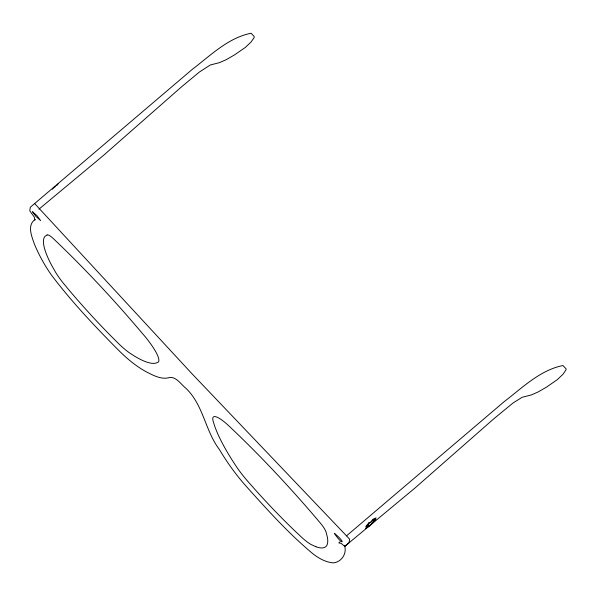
<?xml version="1.0" encoding="UTF-8"?>
<svg xmlns="http://www.w3.org/2000/svg" width="596" height="596" viewBox="0 0 596 596"><rect width="100%" height="100%" fill="white"/><g stroke="black" fill="none" stroke-linecap="round" stroke-linejoin="round"><path stroke-width="0.89" d="M34.978 220.095L34.24 217.033L29.8 210.865L30.269 207.281L192.366 69.3C210.388 55.562 228.231 37.757 251.102 33.234L254.149 36.483L254.209 37.503L251.058 42.025L245.358 47.412L234.541 54.884L226.286 59.66L219.462 62.654L210.314 64.979L199.332 72.071L181.609 86.778L103.026 155.794L39.001 209.121M52.433 189.215L54.042 187.293L55.383 186.667M56.613 185.684L58.296 183.672M35.201 219.455C26.649 225.154 31.931 236.843 34.523 244.412C39.112 255.297 44.812 265.734 51.681 275.352C71.624 301.762 94.451 325.893 117.703 349.383C126.337 358.099 135.769 366.168 146.631 371.993C153.142 375.301 160.346 379.272 167.901 377.953C175.328 375.093 180.931 384.398 185.982 388.361C203.452 405.019 205.106 430.685 219.425 449.555C227.27 462.697 236.247 475.161 246.453 486.567C267.619 510.116 288.941 533.852 313.332 554.131C319.195 558.541 325.96 562.356 333.41 562.87C341.59 562.11 347.394 553.192 344.436 545.347M34.65 203.556L191.733 373.483L346.522 535.856L504.238 401.6C522.26 387.854 540.103 370.056 562.974 365.534L566.021 368.782L566.081 369.803L562.929 374.318L557.23 379.712L546.413 387.177L538.158 391.952L531.334 394.947L522.185 397.271L512.985 403.023L493.481 419.077L414.898 488.087L344.719 546.413L341.27 543.463L338.796 542.867L340.048 541.801M344.719 546.413L349.1 542.68L349.569 539.104L346.522 535.856M32.586 211.818L36.036 216.534L40.625 220.595L37.168 215.871L32.586 211.818M334.363 533.323C342.67 545.996 346.73 543.314 334.363 533.323M368.969 522.841L365.75 526.685L367.754 525.747L365.519 528.428C369.662 526.387 372.805 523.05 375.875 519.608L373.863 520.546L376.106 517.872L373.215 519.22L370.973 521.902L368.969 522.841M368.917 523.221L366.674 525.895L368.686 524.957L366.443 527.639C369.684 525.747 372.351 523.124 374.951 520.397L372.94 521.336L375.175 518.662L373.163 519.6L370.928 522.282L368.917 523.221M47.099 234.98L45.214 236.172A85.407 19.795 49.6 0 0 51.465 264.967L55.599 272.32A31.297 7.256 49.6 0 0 63.534 283.458L70.067 291.288A194.348 45.043 49.6 0 0 111.363 336.405L118.224 343.259A37.995 8.806 49.6 0 0 129.645 352.988L134.316 355.998A110.506 25.613 49.6 0 0 155.914 363.091L157.798 362.368A27.386 6.347 49.6 0 0 154.141 349.032A32.095 7.435 49.6 0 0 142.317 333.358A296.719 68.763 49.6 0 0 53.416 238.676A11.905 2.756 49.6 0 0 47.099 234.98M315.887 546.711L311.082 544.535A31.297 7.256 49.6 0 1 302.522 538.106L295.787 531.788A194.348 45.043 49.6 0 1 254.239 488.631L247.482 480.972A37.995 8.806 49.6 0 1 236.619 466.966L232.41 460.514A110.506 25.613 49.6 0 1 214.485 425.499L213.226 421.424A27.386 6.347 49.6 0 1 219.067 418.206A32.095 7.435 49.6 0 1 231.598 428.487A296.719 68.763 49.6 0 1 320.492 523.236A11.905 2.756 49.6 0 1 326.109 532.258L327.256 536.691A85.407 19.795 49.6 0 1 315.887 546.711"/></g></svg>
